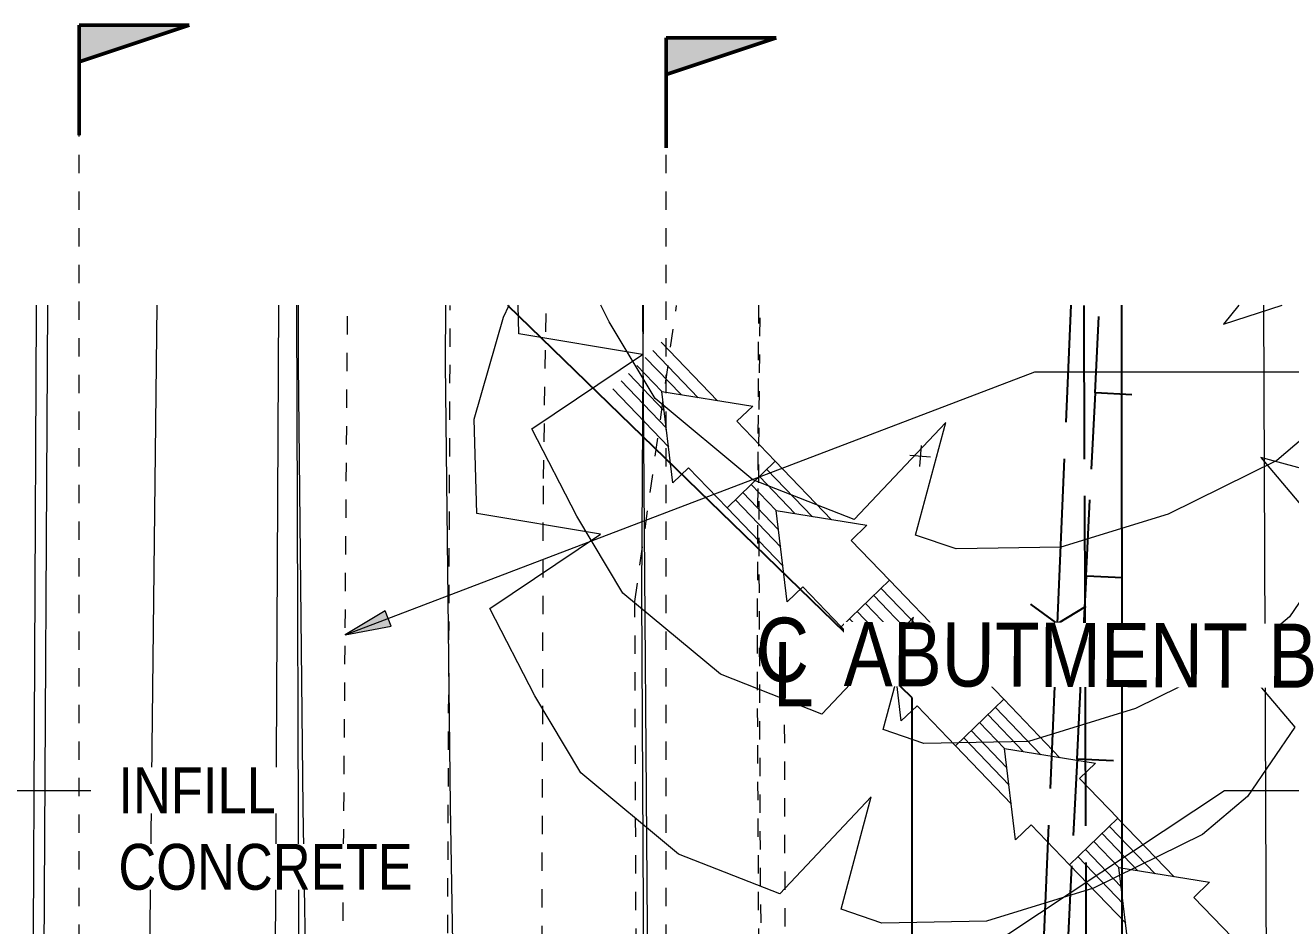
# Model space of a CAD drawing. Header units: metres. Extents: x 1 to 98, y 2 to 1697.
# Drawn here: x 20.97 to 27.87, y 1691.31 to 1696.22 of the extents above; entities that cross this region are included whole.
import ezdxf

# ---------------------------------------------------------------- set-up
doc = ezdxf.new("R2010")
doc.units = ezdxf.units.M
for name, pattern in [('DASHED2', [9.525, 6.35, -3.175]), ('Dot_Section Line', [0.02, 0, -0.02]), ('IMPORT-FURN-Fence _3_', [0.005, 0.004167, -0.0008333]), ('JacobsDash', [0.0045, 0.003, -0.0015]), ('JacobsGridLine', [0.0145, 0.01, -0.001, 0.0025, -0.001])]:
    doc.linetypes.add(name, pattern=pattern)
for name, color, linetype, lineweight in [('D-BDGE', 7, 'Continuous', 13), ('D-ENHA-ANNO-TEXT', 7, 'Continuous', 9), ('D-ENHA-GEN-LINE', 7, 'Continuous', 9), ('D-ENHA-GEN-LINE-GRIDS', 7, 'Continuous', 9), ('D-ENHA-TEXT', 7, 'Continuous', 9)]:
    doc.layers.add(name, color=color, linetype=linetype, lineweight=lineweight)
doc.styles.add('Arial Narrow', font='ARIALN.TTF', dxfattribs={"height": 0.35})
doc.styles.add('Arial Narrow_1', font='ARIALN.TTF', dxfattribs={"height": 0.0035})
doc.styles.add('Arial Narrow_3', font='ARIALN.TTF', dxfattribs={"height": 0.25})

# ---------------------------------------------------------------- blocks, each defined once
blk = doc.blocks.new('T2DPAA-T2D-PWA-SU-M2D-000003_250_dwg-40806560-DRG-2871021 - GENERAL ARRANGEMENT PLAN')
at = {"color": 21, "lineweight": 25, "true_color": 0xdea3a3}
blk.add_line((30.5299, 1602.6353), (30.5047, 1603.2729), dxfattribs=at)
at = {"color": 151, "lineweight": 25, "true_color": 0xa3b9ff}
for p, q in [((30.5732, 1603.2775), (30.645, 1602.442)), ((30.6621, 1602.2428), (30.8162, 1600.4494)), ((30.8334, 1600.2501), (30.9366, 1599.0484))]:
    blk.add_line(p, q, dxfattribs=at)
at = {"color": 41, "lineweight": 25, "true_color": 0xffd0a3}
for p, q in [((30.674, 1602.8073), (30.6878, 1602.3909)), ((30.707, 1601.8079), (30.7208, 1601.3915)), ((30.74, 1600.8085), (30.7538, 1600.3921))]:
    blk.add_line(p, q, dxfattribs=at)
at = {"color": 41, "lineweight": 25, "true_color": 0xffd0a3, "flags": 128}
for points in [[(30.8739, 1602.8139), (30.6756, 1602.8074), (30.674, 1602.8073), (30.6603, 1603.2237)], [(30.9069, 1601.8145), (30.7086, 1601.808), (30.707, 1601.8079), (30.6933, 1602.2243)], [(30.9399, 1600.8151), (30.7416, 1600.8086), (30.74, 1600.8085), (30.7263, 1601.2249)], [(30.9729, 1599.8157), (30.7746, 1599.8092), (30.773, 1599.8091), (30.7593, 1600.2255)]]:
    blk.add_lwpolyline(points, dxfattribs=at)
at = {"color": 21, "lineweight": 25, "true_color": 0xdea3a3, "flags": 128}
for points in [[(30.609, 1600.6369), (30.5734, 1601.5362), (30.5378, 1602.4355)], [(30.7193, 1601.6428), (30.4298, 1601.432), (30.4275, 1601.4295)], [(30.7273, 1601.4414), (30.422, 1601.6287), (30.4196, 1601.6309)], [(30.6728, 1599.0267), (30.6526, 1599.5377), (30.617, 1600.437)]]:
    blk.add_lwpolyline(points, dxfattribs=at)
blk = doc.blocks.new('T2DPAA-T2D-PWA-SU-M2D-000001_ExistingUtilities_rvt-1-DRG-2871021 - GENERAL ARRANGEMENT PLAN')
at = {"color": 254, "lineweight": 25, "true_color": 0xd0d0d0, "rotation": 355.285451560958}
blk.add_blockref('T2DPAA-T2D-PWA-SU-M2D-000003_250_dwg-40806560-DRG-2871021 - GENERAL ARRANGEMENT PLAN', (424.0329, 99.3486), dxfattribs=at)
blk = doc.blocks.new('T2DPAA-T2D-C3S-RW-M2D-100010_dwg-40802999-DRG-2871021 - GENERAL ARRANGEMENT PLAN')
at = {"color": 9, "lineweight": 25, "true_color": 0xc3c3c3, "flags": 128}
blk.add_lwpolyline([(261.6699, -98.0668), (261.5203, -96.263), (261.319, -93.8357)], dxfattribs=at)
blk = doc.blocks.new('T2DPAA-T2D-PWC-RW-M2D-100010_RoadDesign_rvt-1-DRG-2871021 - GENERAL ARRANGEMENT PLAN')
at = {"color": 9, "lineweight": 25, "true_color": 0xc3c3c3, "rotation": 355.285451560958}
blk.add_blockref('T2DPAA-T2D-C3S-RW-M2D-100010_dwg-40802999-DRG-2871021 - GENERAL ARRANGEMENT PLAN', (333.7642, 1809.6861), dxfattribs=at)
blk = doc.blocks.new('T2DPAA-T2D-PWA-SU-M2D-000002_dwg-40815123-DRG-2871021 - GENERAL ARRANGEMENT PLAN')
at = {"color": 254, "lineweight": 18, "true_color": 0xe1e1e1}
for p, q in [((37.3248, 1582.1875), (37.6278, 1578.2773)), ((36.6632, 1582.133), (36.9368, 1578.2843)), ((36.0697, 1582.084), (36.3606, 1578.29)), ((40.8836, 1581.7131), (40.8836, 1581.5995)), ((40.8268, 1581.6563), (40.9404, 1581.6563))]:
    blk.add_line(p, q, dxfattribs=at)
at = {"color": 254, "lineweight": 18, "true_color": 0xe1e1e1, "flags": 128}
for points in [[(43.1927, 1582.6714), (43.3268, 1582.2245), (43.4404, 1581.6563), (43.3268, 1581.0881), (43.2131, 1580.6904), (42.5881, 1580.804), (43.0427, 1580.3495), (42.8154, 1579.9518), (42.5881, 1579.7245)], [(43.5783, 1582.7033), (43.5885, 1582.6523), (43.4749, 1582.0841), (43.3612, 1581.6864), (42.7362, 1581.8), (43.1908, 1581.3455), (42.9635, 1580.9478), (42.7362, 1580.7205)], [(43.0386, 1582.6587), (43.2799, 1582.4175), (43.0526, 1582.0198), (42.8253, 1581.7925)], [(42.5477, 1582.6183), (42.4745, 1582.5086), (42.7846, 1582.6378)], [(42.6822, 1582.6293), (43.0726, 1578.1205), (43.4712, 1573.5454), (44.3178, 1569.4514), (44.4565, 1566.4174)], [(39.9844, 1581.4516), (39.4163, 1581.8493), (39.1322, 1582.247), (39.0789, 1582.3322)], [(39.6749, 1578.2569), (39.309, 1582.3288), (39.3072, 1582.351)], [(39.659, 1578.257), (39.6116, 1578.7256), (39.4314, 1580.7809), (39.311, 1582.3513)], [(38.6126, 1578.2675), (38.4854, 1579.5436), (38.2608, 1581.9461), (38.2358, 1582.2627)], [(39.7472, 1579.3836), (39.1791, 1579.7813), (38.895, 1580.179), (38.6109, 1580.6336), (39.1791, 1581.0881), (38.4972, 1581.1449), (38.4404, 1581.6563), (38.5541, 1582.2245), (38.5808, 1582.2911)], [(39.8953, 1580.3796), (39.3272, 1580.7773), (39.0431, 1581.175), (38.759, 1581.6296), (39.3272, 1582.0841), (38.6453, 1582.1409), (38.6282, 1582.295)], [(37.7606, 1578.276), (37.4259, 1582.189), (37.4253, 1582.1958)], [(37.8042, 1578.2756), (37.6856, 1579.4663), (37.4602, 1581.8771), (37.435, 1582.1966)], [(36.3042, 1578.2906), (36.0119, 1582.0391), (36.0087, 1582.079)], [(42.8253, 1581.7925), (42.2572, 1581.4516), (41.689, 1581.2243), (41.1208, 1581.1675), (40.8935, 1581.2243), (41.0072, 1581.8493), (40.5526, 1581.2811), (39.9844, 1581.4516)], [(42.7362, 1580.7205), (42.1681, 1580.3796), (41.5999, 1580.1523), (41.0317, 1580.0955), (40.8044, 1580.1523), (40.9181, 1580.7773), (40.4635, 1580.2091), (39.8953, 1580.3796)], [(42.5881, 1579.7245), (42.02, 1579.3836), (41.4518, 1579.1563), (40.8836, 1579.0995), (40.6563, 1579.1563), (40.77, 1579.7813), (40.3154, 1579.2131), (39.7472, 1579.3836)]]:
    blk.add_lwpolyline(points, dxfattribs=at)
at = {"color": 254, "linetype": 'IMPORT-FURN-Fence _3_', "lineweight": 18, "true_color": 0xe1e1e1, "flags": 128}
for points in [[(39.936, 1582.4029), (40.0858, 1580.4927), (40.2815, 1578.2508)], [(40.3061, 1578.2505), (40.2093, 1579.2245), (40.0029, 1581.6168), (39.9455, 1582.4036)]]:
    blk.add_lwpolyline(points, dxfattribs=at)
blk = doc.blocks.new('T2DPAA-T2D-PWA-SU-M2D-000100_Survey_rvt-1-DRG-2871021 - GENERAL ARRANGEMENT PLAN')
at = {"color": 254, "lineweight": 18, "true_color": 0xe1e1e1, "rotation": 355.285451560958}
blk.add_blockref('T2DPAA-T2D-PWA-SU-M2D-000002_dwg-40815123-DRG-2871021 - GENERAL ARRANGEMENT PLAN', (414.6424, 120.9232), dxfattribs=at)
blk = doc.blocks.new('T2DPAA-T2D-C3S-SD-M2D-100010_250_dwg-40816791-DRG-2871021 - GENERAL ARRANGEMENT PLAN')
at = {"lineweight": 18}
for p, q in [((280.5362, -97.9061), (280.2042, -97.6129)), ((280.3358, -97.8886), (280.1251, -97.7025)), ((280.431, -97.8977), (280.1623, -97.6603)), ((280.2728, -98.0768), (280.0041, -97.8395)), ((280.2521, -97.9835), (280.0413, -97.7973)), ((280.2941, -98.1801), (279.9622, -97.8869)), ((281.1056, -98.4935), (280.8368, -98.2561)), ((281.2107, -98.5019), (280.8787, -98.2087)), ((281.0104, -98.4844), (280.7996, -98.2983)), ((280.9266, -98.5793), (280.7158, -98.3931)), ((280.9473, -98.6726), (280.6786, -98.4353)), ((280.9687, -98.7759), (280.6367, -98.4827)), ((281.8853, -99.0977), (281.5533, -98.8045)), ((281.7801, -99.0893), (281.5114, -98.8519)), ((281.6849, -99.0802), (281.4742, -98.8941)), ((281.6012, -99.1751), (281.3904, -98.9889)), ((281.6432, -99.3717), (281.3113, -99.0785)), ((281.6219, -99.2684), (281.3532, -99.0311)), ((282.5598, -99.6935), (282.2278, -99.4003)), ((282.3595, -99.676), (282.1487, -99.4899)), ((282.4547, -99.6851), (282.186, -99.4477)), ((282.2965, -99.8643), (282.0277, -99.6269)), ((282.2757, -99.7709), (282.0649, -99.5847)), ((282.3178, -99.9675), (281.9858, -99.6743)), ((283.1292, -100.2809), (282.8605, -100.0435)), ((283.2344, -100.2893), (282.9024, -99.9961)), ((283.0341, -100.2718), (282.8233, -100.0857)), ((282.9503, -100.3667), (282.7395, -100.1805)), ((282.971, -100.4601), (282.7023, -100.2227)), ((282.9923, -100.5633), (282.6604, -100.2701))]:
    blk.add_line(p, q, dxfattribs=at)
at = {"lineweight": 18, "flags": 128}
for points in [[(280.2307, -97.8802), (280.7312, -97.9189), (280.6521, -98.0085), (280.8787, -98.2086), (280.6367, -98.4827), (280.4101, -98.2825), (280.3309, -98.3721), (280.2307, -97.8802), (280.0832, -97.7499)], [(280.9053, -98.476), (281.4058, -98.5147), (281.3266, -98.6043), (281.5532, -98.8044), (281.3112, -99.0785), (281.0846, -98.8783), (281.0055, -98.9679), (280.9053, -98.476), (280.7577, -98.3457)], [(281.5798, -99.0718), (282.0803, -99.1105), (282.0012, -99.2001), (282.2278, -99.4002), (281.9858, -99.6743), (281.7592, -99.4741), (281.68, -99.5637), (281.5798, -99.0718), (281.4323, -98.9415)], [(282.2544, -99.6676), (282.7549, -99.7063), (282.6757, -99.7959), (282.9023, -99.996), (282.6603, -100.2701), (282.4337, -100.0699), (282.3546, -100.1595), (282.2544, -99.6676), (282.1068, -99.5373)], [(282.9289, -100.2634), (283.4294, -100.3021), (283.3503, -100.3917), (283.5769, -100.5918), (283.3349, -100.8659), (283.1083, -100.6657), (283.0292, -100.7553), (282.9289, -100.2634), (282.7814, -100.1331)]]:
    blk.add_lwpolyline(points, dxfattribs=at)
blk = doc.blocks.new('T2DPAA-T2D-PWC-SD-M2D-100001_ProposedDrainage_rvt-1-DRG-2871021 - GENERAL ARRANGEMENT PLAN')
at = {"lineweight": 18, "rotation": 355.285451560958}
blk.add_blockref('T2DPAA-T2D-C3S-SD-M2D-100010_250_dwg-40816791-DRG-2871021 - GENERAL ARRANGEMENT PLAN', (312.739, 1814.8009), dxfattribs=at)
blk = doc.blocks.new('Section - sectionTail-4870194-DRG-2871021 - GENERAL ARRANGEMENT PLAN')
at = {"layer": 'D-ENHA-ANNO-TEXT'}
blk.add_hatch(color=256, dxfattribs=at).paths.add_polyline_path([(-0.006, 0.006), (-0.004, 0), (-0.006, 0)])
at = {"layer": 'D-ENHA-ANNO-TEXT', "lineweight": 50}
for p, q in [((-0.006, 0.006), (-0.006, 0)), ((-0.004, 0), (-0.006, 0.006)), ((-0.006, 0), (-0.004, 0)), ((-0.006, 0), (0, 0))]:
    blk.add_line(p, q, dxfattribs=at)
blk = doc.blocks.new('CS_Annot_Centreline Symbol - CS_Annot_Centreline Symbol-1494376-DRG-2871021 - GENERAL ARRANGEMENT PLAN')
at = {"layer": 'D-ENHA-GEN-LINE', "char_height": 0.0035, "attachment_point": 1, "style": 'Arial Narrow_1'}
for s, insert, width in [('C  ', (-0.001347, 0.004862), 0.00625316), ('L', (-0.00041, 0.003528), 0.00192405)]:
    blk.add_mtext(s, dxfattribs=dict(at, insert=insert, width=width))

msp = doc.modelspace()

# ---------------------------------------------------------------- hatches: boundary and pattern name
at = {"layer": 'D-ENHA-TEXT'}
msp.add_hatch(color=256, dxfattribs=at).paths.add_polyline_path([(22.7151, 1692.8922), (22.9645, 1692.9401), (22.9331, 1693.0224)])

# ---------------------------------------------------------------- linework, layer by layer
at = {"layer": 'D-BDGE', "color": 8, "linetype": 'JacobsDash', "lineweight": 18, "true_color": 0x808080}
for p, q in [((22.6383, 1682.5314), (22.7275, 1694.6886)), ((23.228, 1679.8642), (23.288, 1694.687)), ((23.288, 1694.687), (23.2878, 1694.6886)), ((23.7964, 1693.7448), (23.8115, 1694.6886)), ((24.2953, 1693.0742), (24.5222, 1694.6886)), ((23.7549, 1680.0048), (23.7964, 1693.7448)), ((24.3027, 1690.9892), (24.2953, 1693.0742))]:
    msp.add_line(p, q, dxfattribs=at)
at = {"layer": 'D-BDGE', "color": 150, "linetype": 'DASHED2', "lineweight": 25, "true_color": 0x2492ff}
for p, q in [((25.8076, 1692.5489), (23.6012, 1694.6886)), ((25.8076, 1690.444), (25.8076, 1692.5489))]:
    msp.add_line(p, q, dxfattribs=at)
at = {"layer": 'D-ENHA-ANNO-TEXT', "color": 7, "linetype": 'Dot_Section Line', "true_color": 0xffffff}
for p, q in [((21.2632, 1653.011), (21.2632, 1695.6172)), ((24.4663, 1653.011), (24.4663, 1695.5489))]:
    msp.add_line(p, q, dxfattribs=at)
at = {"layer": 'D-ENHA-GEN-LINE-GRIDS', "linetype": 'JacobsGridLine', "lineweight": 18}
msp.add_line((25.1108, 1692.4016), (25.2029, 1654.9899), dxfattribs=at)
at = {"layer": 'D-ENHA-TEXT'}
for p, q in [((26.4776, 1694.326), (28.8043, 1694.326)), ((22.9331, 1693.0224), (22.7151, 1692.8922)), ((22.9645, 1692.9401), (22.9331, 1693.0224)), ((22.7151, 1692.8922), (22.9645, 1692.9401)), ((20.5013, 1692.0433), (21.3266, 1692.0433)), ((25.1956, 1690.5081), (27.5136, 1692.0433)), ((27.5136, 1692.0433), (28.8043, 1692.0433))]:
    msp.add_line(p, q, dxfattribs=at)

# ---------------------------------------------------------------- block references
at = {"color": 254, "lineweight": 5, "true_color": 0xe1e1e1}
msp.add_blockref('T2DPAA-T2D-PWA-SU-M2D-000100_Survey_rvt-1-DRG-2871021 - GENERAL ARRANGEMENT PLAN', (-559.5337, 0), dxfattribs=at)
at = {"lineweight": 5}
for name in ['T2DPAA-T2D-PWC-RW-M2D-100010_RoadDesign_rvt-1-DRG-2871021 - GENERAL ARRANGEMENT PLAN', 'T2DPAA-T2D-PWA-SU-M2D-000001_ExistingUtilities_rvt-1-DRG-2871021 - GENERAL ARRANGEMENT PLAN', 'T2DPAA-T2D-PWC-SD-M2D-100001_ProposedDrainage_rvt-1-DRG-2871021 - GENERAL ARRANGEMENT PLAN']:
    msp.add_blockref(name, (-559.5337, 0), dxfattribs=at)
at = {"layer": 'D-ENHA-ANNO-TEXT', "lineweight": 50}
for p, xscale, yscale, zscale, rotation in [((21.2632, 1695.6172), 99.99999999999996, 99.99999999999996, 99.99999999999996, 270), ((24.4663, 1695.5489), 99.99999999999997, 99.99999999999997, 99.99999999999997, 269.9999999999999)]:
    msp.add_blockref('Section - sectionTail-4870194-DRG-2871021 - GENERAL ARRANGEMENT PLAN', p, dxfattribs=dict(at, xscale=xscale, yscale=yscale, zscale=zscale, rotation=rotation))
at = {"layer": 'D-ENHA-GEN-LINE', "xscale": 100, "yscale": 100, "zscale": 100, "rotation": 359.782922602077}
msp.add_blockref('CS_Annot_Centreline Symbol - CS_Annot_Centreline Symbol-1494376-DRG-2871021 - GENERAL ARRANGEMENT PLAN', (25.0897, 1692.4995), dxfattribs=at)

# ---------------------------------------------------------------- next in the draw order: texts
at = {"layer": 'D-ENHA-GEN-LINE', "insert": (25.4361, 1692.9624), "char_height": 0.35, "attachment_point": 1, "rotation": 359.78292, "style": 'Arial Narrow', "bg_fill": 3, "box_fill_scale": 1, "bg_fill_color": 256, "bg_fill_true_color": 13158600, "bg_fill_transparency": 0}
msp.add_mtext('ABUTMENT B', dxfattribs=at)
at = {"layer": 'D-ENHA-TEXT', "char_height": 0.25, "attachment_point": 1, "style": 'Arial Narrow_3', "bg_fill": 3, "box_fill_scale": 1, "bg_fill_color": 256, "bg_fill_true_color": 13158600, "bg_fill_transparency": 0}
for s, insert in [('INFILL ', (21.4766, 1692.1683)), ('CONCRETE', (21.4766, 1691.7515))]:
    msp.add_mtext(s, dxfattribs=dict(at, insert=insert))

# ---------------------------------------------------------------- next in the draw order: linework, layer by layer
at = {"layer": 'D-ENHA-TEXT'}
msp.add_line((22.7151, 1692.8922), (26.4776, 1694.326), dxfattribs=at)

doc.saveas('drawing.dxf')
